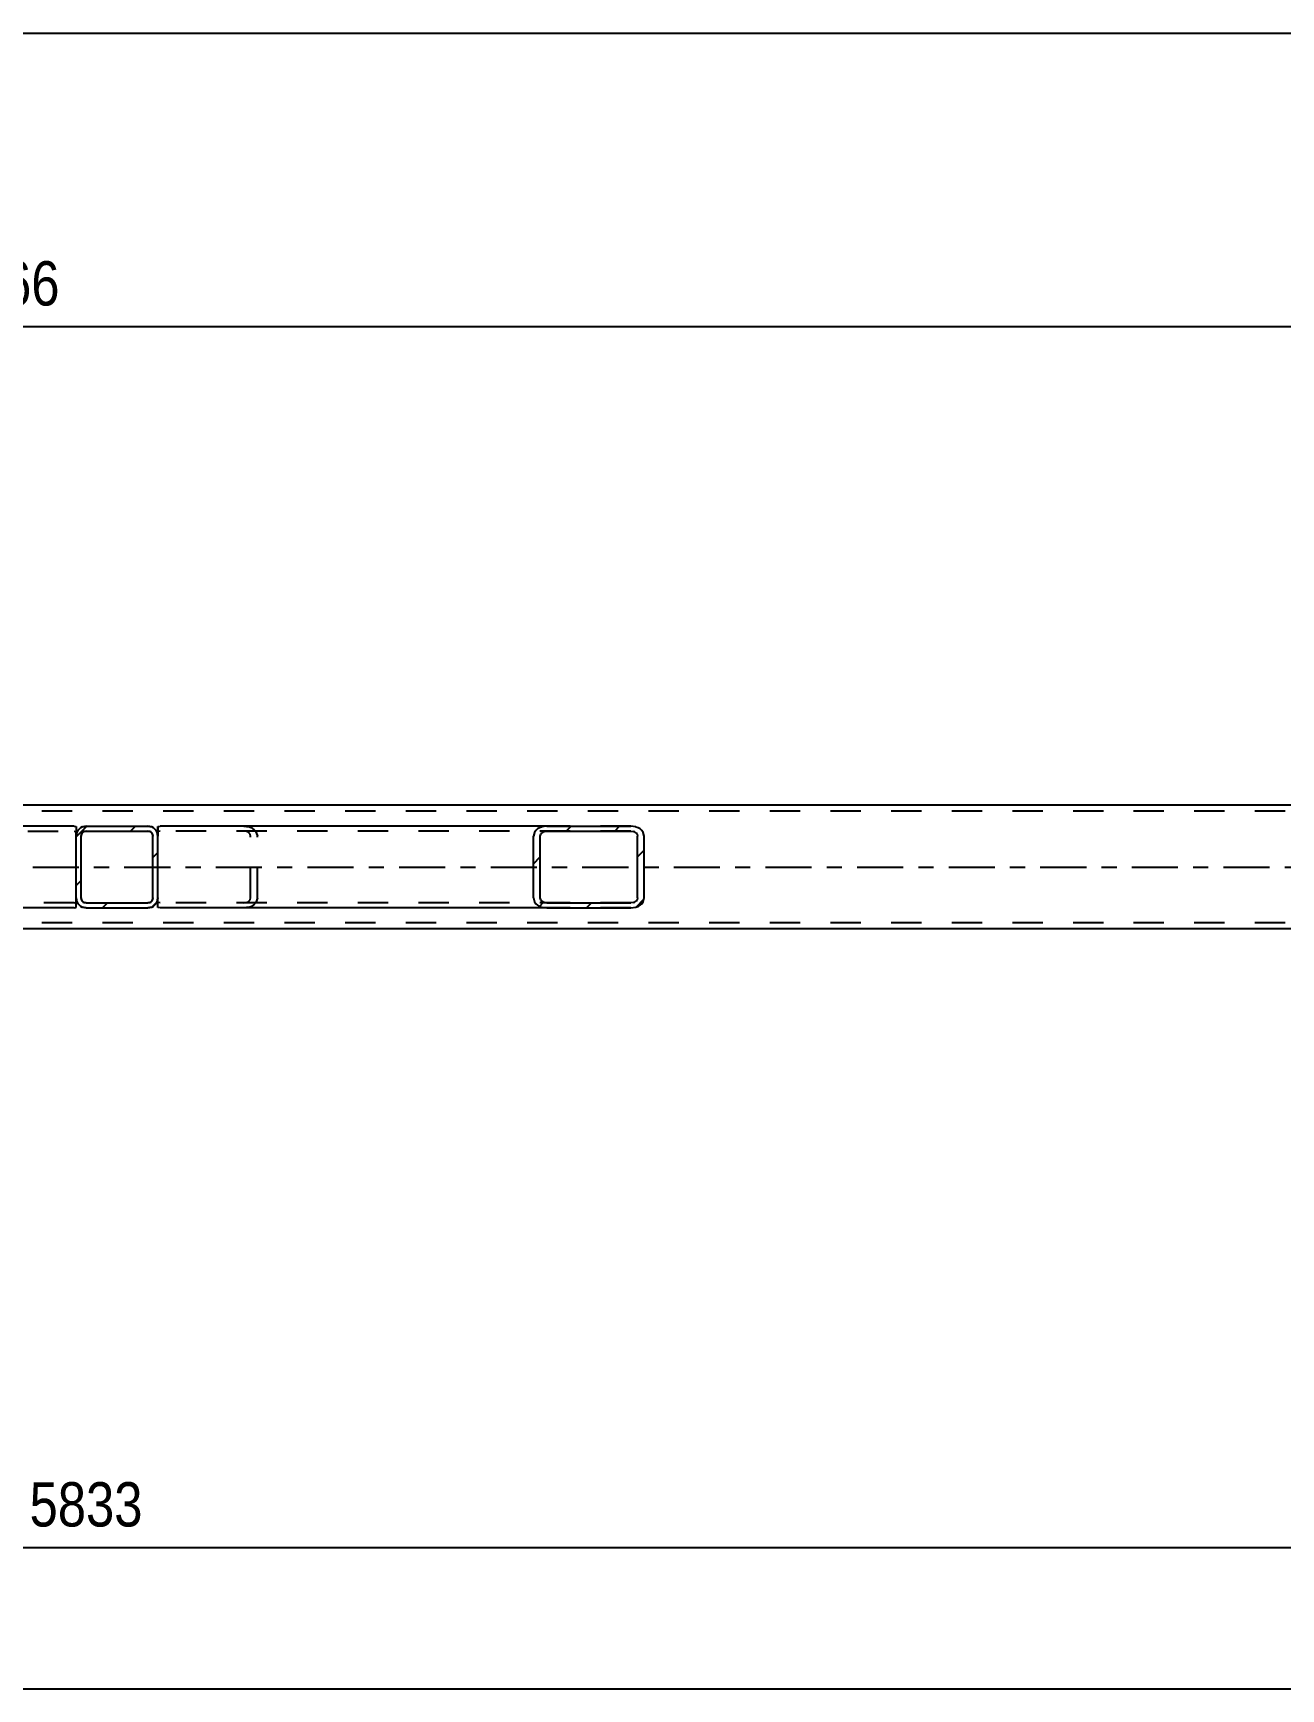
# Model space of a CAD drawing. Header units: millimetres. Extents: x -81 to 760, y -449 to 145.
# Drawn here: x 93.8 to 174.4, y -296 to -189 of the extents above; entities that cross this region are included whole.
import ezdxf

# ---------------------------------------------------------------- set-up
doc = ezdxf.new("R2010")
doc.units = ezdxf.units.MM
doc.linetypes.add('DXK_LINE_DOT2', pattern=[3.9198, 1.9599, -1.9599])
doc.linetypes.add('DXK_LINE_DOT3', pattern=[5.9187, 2.979, -0.9799, 0.9799, -0.9799])
doc.styles.add('Arial Narrow', font='ARIALN.TTF', dxfattribs={"height": 0.2})

# ---------------------------------------------------------------- blocks, each defined once
blk = doc.blocks.new('Part-122571161-1656 - 1376')
at = {"color": 7, "linetype": 'DXK_LINE_DOT2'}
for p, q in [((574.51, -239.26), (-36.46, -239.26)), ((574.51, -246.46), (-36.46, -246.46))]:
    blk.add_line(p, q, dxfattribs=at)
at = {"color": 2, "linetype": 'Continuous'}
for p, q in [((574.51, -238.86), (-31.66, -238.86)), ((574.51, -246.86), (-31.66, -246.86))]:
    blk.add_line(p, q, dxfattribs=at)
at = {"color": 7, "linetype": 'DXK_LINE_DOT3'}
blk.add_line((-36.46, -242.86), (574.51, -242.86), dxfattribs=at)
blk = doc.blocks.new('Part-122571161-1658 - 1376')
at = {"linetype": 'Continuous'}
h = blk.add_hatch(dxfattribs=at)
h.set_pattern_fill('', scale=0.7, style=0, pattern_type=0)
h.set_pattern_definition([(45, (71.7587, -245.4517), (-1.57154, 1.57154), [])])
h.paths.add_polyline_path([(71.43, -245.5), (71.76, -245.45), (72.04, -245.31), (72.23, -245.11), (72.29, -244.86), (72.29, -240.86), (72.23, -240.62), (72.04, -240.41), (71.76, -240.27), (71.43, -240.22), (66.01, -240.22), (65.68, -240.27), (65.39, -240.41), (65.21, -240.62), (65.14, -240.86), (65.14, -244.86), (65.21, -245.11), (65.39, -245.31), (65.68, -245.45), (66.01, -245.5)])
h.paths.add_polyline_path([(65.84, -245.16), (65.7, -245.09), (65.61, -244.98), (65.57, -244.86), (65.57, -240.86), (65.61, -240.74), (65.7, -240.63), (65.84, -240.56), (66.01, -240.54), (71.43, -240.54), (71.59, -240.56), (71.73, -240.63), (71.83, -240.74), (71.86, -240.86), (71.86, -244.86), (71.83, -244.98), (71.73, -245.09), (71.59, -245.16), (71.43, -245.18), (66.01, -245.18)])
at = {"color": 2, "linetype": 'Continuous'}
for p, q in [((65.21, -240.62), (65.14, -240.86)), ((66.01, -240.22), (65.68, -240.27)), ((65.84, -240.56), (66.01, -240.54)), ((66.01, -240.22), (71.43, -240.22)), ((66.01, -240.54), (71.43, -240.54)), ((96.43, -240.22), (71.43, -240.22)), ((71.76, -240.27), (71.43, -240.22)), ((71.43, -240.54), (71.59, -240.56)), ((72.29, -240.86), (72.23, -240.62)), ((96.43, -240.22), (96.56, -240.24)), ((96.56, -240.24), (96.56, -240.27)), ((96.56, -240.27), (96.56, -240.41)), ((96.56, -240.41), (96.56, -240.86)), ((65.14, -244.86), (65.14, -240.86)), ((65.57, -240.86), (65.61, -240.74)), ((65.57, -244.86), (65.57, -240.86)), ((71.83, -240.74), (71.86, -240.86)), ((71.86, -244.86), (71.86, -240.86)), ((72.29, -244.86), (72.29, -240.86)), ((65.14, -244.86), (65.21, -245.11)), ((65.61, -244.98), (65.57, -244.86)), ((71.86, -244.86), (71.83, -244.98)), ((72.23, -245.11), (72.29, -244.86)), ((96.56, -245.48), (96.56, -244.86)), ((65.68, -245.45), (66.01, -245.5)), ((66.01, -245.18), (65.84, -245.16)), ((66.01, -245.18), (71.43, -245.18)), ((66.01, -245.5), (71.43, -245.5)), ((71.59, -245.16), (71.43, -245.18)), ((71.43, -245.5), (71.76, -245.45)), ((96.43, -245.5), (71.43, -245.5)), ((96.43, -245.5), (96.56, -245.48))]:
    blk.add_line(p, q, dxfattribs=at)
at = {"color": 7, "linetype": 'DXK_LINE_DOT2'}
for p, q in [((71.43, -240.22), (66.01, -240.22)), ((66.01, -240.54), (96.43, -240.54)), ((90.14, -240.86), (90.21, -240.62)), ((90.68, -240.27), (91.01, -240.22)), ((91.01, -240.54), (90.84, -240.56)), ((96.43, -240.54), (96.56, -240.56)), ((96.56, -240.41), (96.56, -240.56)), ((96.56, -244.86), (96.56, -240.62)), ((90.14, -244.86), (90.14, -240.86)), ((90.61, -240.74), (90.57, -240.86)), ((90.57, -244.86), (90.57, -240.86)), ((90.21, -245.11), (90.14, -244.86)), ((90.57, -244.86), (90.61, -244.98)), ((96.43, -245.18), (66.01, -245.18)), ((71.43, -245.5), (66.01, -245.5)), ((91.01, -245.5), (90.68, -245.45)), ((90.84, -245.16), (91.01, -245.18)), ((96.43, -245.18), (96.56, -245.16))]:
    blk.add_line(p, q, dxfattribs=at)
at = {"color": 2, "linetype": 'Continuous'}
for centre, radius, start, end in [((65.88, -241.04), 0.792, 104.8339, 148.022), ((65.94, -240.95), 0.396, 104.8339, 148.022), ((71.49, -240.95), 0.396, 31.978, 75.1661), ((71.56, -241.04), 0.792, 31.978, 75.1661), ((65.94, -244.77), 0.396, 211.978, 255.1661), ((71.49, -244.77), 0.396, 284.8339, 328.022), ((65.88, -244.69), 0.792, 211.978, 255.1661), ((71.56, -244.69), 0.792, 284.8339, 328.022)]:
    blk.add_arc(centre, radius, start, end, dxfattribs=at)
at = {"color": 7, "linetype": 'DXK_LINE_DOT2'}
for centre, radius, start, end in [((90.88, -241.04), 0.792, 104.8339, 148.022), ((90.94, -240.95), 0.396, 104.8339, 148.022), ((90.94, -244.77), 0.396, 211.978, 255.1661), ((90.88, -244.69), 0.792, 211.978, 255.1661)]:
    blk.add_arc(centre, radius, start, end, dxfattribs=at)
blk = doc.blocks.new('Part-122571161-1675 - 1376')
at = {"linetype": 'Continuous'}
h = blk.add_hatch(dxfattribs=at)
h.set_pattern_fill('', scale=0.7, style=0, pattern_type=0)
h.set_pattern_definition([(45, (101.449, -245.4517), (-1.57154, 1.57154), [])])
h.paths.add_polyline_path([(101.2, -245.5), (101.45, -245.45), (101.66, -245.31), (101.8, -245.11), (101.84, -244.86), (101.84, -240.86), (101.8, -240.62), (101.66, -240.41), (101.45, -240.27), (101.2, -240.22), (97.2, -240.22), (96.96, -240.27), (96.75, -240.41), (96.61, -240.62), (96.56, -240.86), (96.56, -244.86), (96.61, -245.11), (96.75, -245.31), (96.96, -245.45), (97.2, -245.5)])
h.paths.add_polyline_path([(97.08, -245.16), (96.98, -245.09), (96.91, -244.98), (96.88, -244.86), (96.88, -240.86), (96.91, -240.74), (96.98, -240.63), (97.08, -240.56), (97.2, -240.54), (101.2, -240.54), (101.33, -240.56), (101.43, -240.63), (101.5, -240.74), (101.52, -240.86), (101.52, -244.86), (101.5, -244.98), (101.43, -245.09), (101.33, -245.16), (101.2, -245.18), (97.2, -245.18)])
at = {"color": 7, "linetype": 'DXK_LINE_DOT2'}
for p, q in [((96.56, -240.86), (96.61, -240.62)), ((96.96, -240.27), (97.2, -240.22)), ((97.2, -240.54), (97.08, -240.56)), ((97.2, -240.22), (101.2, -240.22)), ((97.2, -240.54), (101.2, -240.54)), ((101.2, -240.22), (101.45, -240.27)), ((101.33, -240.56), (101.2, -240.54)), ((101.8, -240.62), (101.84, -240.86)), ((96.56, -244.86), (96.56, -240.86)), ((96.91, -240.74), (96.88, -240.86)), ((96.88, -244.86), (96.88, -240.86)), ((101.52, -240.86), (101.5, -240.74)), ((101.52, -244.86), (101.52, -240.86)), ((101.84, -244.86), (101.84, -240.86)), ((96.61, -245.11), (96.56, -244.86)), ((96.88, -244.86), (96.91, -244.98)), ((101.5, -244.98), (101.52, -244.86)), ((101.84, -244.86), (101.8, -245.11)), ((97.2, -245.5), (96.96, -245.45)), ((97.08, -245.16), (97.2, -245.18)), ((97.2, -245.18), (101.2, -245.18)), ((97.2, -245.5), (101.2, -245.5)), ((101.2, -245.18), (101.33, -245.16)), ((101.45, -245.45), (101.2, -245.5))]:
    blk.add_line(p, q, dxfattribs=at)
at = {"color": 2, "linetype": 'Continuous'}
for p, q in [((96.61, -240.62), (96.56, -240.86)), ((97.2, -240.22), (96.96, -240.27)), ((97.08, -240.56), (97.2, -240.54)), ((97.2, -240.22), (101.2, -240.22)), ((97.2, -240.54), (101.2, -240.54)), ((101.45, -240.27), (101.2, -240.22)), ((101.2, -240.54), (101.33, -240.56)), ((101.84, -240.86), (101.8, -240.62)), ((96.56, -244.86), (96.56, -240.86)), ((96.88, -240.86), (96.91, -240.74)), ((96.88, -244.86), (96.88, -240.86)), ((101.5, -240.74), (101.52, -240.86)), ((101.52, -244.86), (101.52, -240.86)), ((101.84, -244.86), (101.84, -240.86)), ((96.56, -244.86), (96.61, -245.11)), ((96.91, -244.98), (96.88, -244.86)), ((101.52, -244.86), (101.5, -244.98)), ((101.8, -245.11), (101.84, -244.86)), ((96.96, -245.45), (97.2, -245.5)), ((97.2, -245.18), (97.08, -245.16)), ((97.2, -245.18), (101.2, -245.18)), ((97.2, -245.5), (101.2, -245.5)), ((101.33, -245.16), (101.2, -245.18)), ((101.2, -245.5), (101.45, -245.45))]:
    blk.add_line(p, q, dxfattribs=at)
at = {"color": 7, "linetype": 'DXK_LINE_DOT2'}
for centre, radius, start, end in [((97.2, -240.86), 0.64, 112.5, 157.5), ((97.2, -240.86), 0.32, 112.5, 157.5), ((101.2, -240.86), 0.32, 22.5, 67.5), ((101.2, -240.86), 0.64, 22.5, 67.5), ((97.2, -244.86), 0.32, 202.5, 247.5), ((101.2, -244.86), 0.32, 292.5, 337.5), ((97.2, -244.86), 0.64, 202.5, 247.5), ((101.2, -244.86), 0.64, 292.5, 337.5)]:
    blk.add_arc(centre, radius, start, end, dxfattribs=at)
at = {"color": 2, "linetype": 'Continuous'}
for centre, radius, start, end in [((97.2, -240.86), 0.64, 112.5, 157.5), ((97.2, -240.86), 0.32, 112.5, 157.5), ((101.2, -240.86), 0.32, 22.5, 67.5), ((101.2, -240.86), 0.64, 22.5, 67.5), ((97.2, -244.86), 0.32, 202.5, 247.5), ((101.2, -244.86), 0.32, 292.5, 337.5), ((97.2, -244.86), 0.64, 202.5, 247.5), ((101.2, -244.86), 0.64, 292.5, 337.5)]:
    blk.add_arc(centre, radius, start, end, dxfattribs=at)
blk = doc.blocks.new('Part-122571161-1678 - 1376')
at = {"linetype": 'Continuous'}
h = blk.add_hatch(dxfattribs=at)
h.set_pattern_fill('', scale=0.7, style=0, pattern_type=0)
h.set_pattern_definition([(45, (132.7331, -245.4517), (-1.57154, 1.57154), [])])
h.paths.add_polyline_path([(132.4, -245.5), (132.73, -245.45), (133.01, -245.31), (133.2, -245.11), (133.27, -244.86), (133.27, -240.86), (133.2, -240.62), (133.01, -240.41), (132.73, -240.27), (132.4, -240.22), (126.98, -240.22), (126.65, -240.27), (126.37, -240.41), (126.18, -240.62), (126.11, -240.86), (126.11, -244.86), (126.18, -245.11), (126.37, -245.31), (126.65, -245.45), (126.98, -245.5)])
h.paths.add_polyline_path([(126.82, -245.16), (126.67, -245.09), (126.58, -244.98), (126.55, -244.86), (126.55, -240.86), (126.58, -240.74), (126.67, -240.63), (126.82, -240.56), (126.98, -240.54), (132.4, -240.54), (132.57, -240.56), (132.71, -240.63), (132.8, -240.74), (132.83, -240.86), (132.83, -244.86), (132.8, -244.98), (132.71, -245.09), (132.57, -245.16), (132.4, -245.18), (126.98, -245.18)])
at = {"color": 2, "linetype": 'Continuous'}
for p, q in [((101.84, -240.24), (101.98, -240.22)), ((101.84, -240.24), (101.84, -240.86)), ((126.98, -240.22), (101.98, -240.22)), ((126.18, -240.62), (126.11, -240.86)), ((126.98, -240.22), (126.65, -240.27)), ((126.82, -240.56), (126.98, -240.54)), ((126.98, -240.22), (132.4, -240.22)), ((126.98, -240.54), (132.4, -240.54)), ((132.73, -240.27), (132.4, -240.22)), ((132.4, -240.54), (132.57, -240.56)), ((133.27, -240.86), (133.2, -240.62)), ((126.11, -244.86), (126.11, -240.86)), ((126.55, -240.86), (126.58, -240.74)), ((126.55, -244.86), (126.55, -240.86)), ((132.8, -240.74), (132.83, -240.86)), ((132.83, -244.86), (132.83, -240.86)), ((133.27, -244.86), (133.27, -240.86)), ((101.84, -245.45), (101.84, -244.86)), ((126.11, -244.86), (126.18, -245.11)), ((126.58, -244.98), (126.55, -244.86)), ((132.83, -244.86), (132.8, -244.98)), ((133.2, -245.11), (133.27, -244.86)), ((101.84, -245.48), (101.84, -245.45)), ((101.98, -245.5), (101.84, -245.48)), ((126.98, -245.5), (101.98, -245.5)), ((126.65, -245.45), (126.98, -245.5)), ((126.98, -245.18), (126.82, -245.16)), ((126.98, -245.18), (132.4, -245.18)), ((126.98, -245.5), (132.4, -245.5)), ((132.57, -245.16), (132.4, -245.18)), ((132.4, -245.5), (132.73, -245.45))]:
    blk.add_line(p, q, dxfattribs=at)
at = {"color": 7, "linetype": 'DXK_LINE_DOT2'}
for p, q in [((101.84, -240.56), (101.84, -240.24)), ((101.98, -240.54), (101.84, -240.56)), ((132.4, -240.54), (101.98, -240.54)), ((107.4, -240.22), (107.73, -240.27)), ((107.57, -240.56), (107.4, -240.54)), ((108.2, -240.62), (108.27, -240.86)), ((132.4, -240.22), (126.98, -240.22)), ((101.84, -245.31), (101.84, -240.86)), ((107.83, -240.86), (107.8, -240.74)), ((107.83, -244.86), (107.83, -240.86)), ((108.27, -244.86), (108.27, -240.86)), ((107.8, -244.98), (107.83, -244.86)), ((108.27, -244.86), (108.2, -245.11)), ((101.98, -245.18), (101.84, -245.16)), ((132.4, -245.18), (101.98, -245.18)), ((107.4, -245.18), (107.57, -245.16)), ((107.73, -245.45), (107.4, -245.5)), ((132.4, -245.5), (126.98, -245.5))]:
    blk.add_line(p, q, dxfattribs=at)
for centre, radius, start, end in [((107.46, -240.95), 0.396, 31.978, 75.1661), ((107.53, -241.04), 0.792, 31.978, 75.1661), ((107.46, -244.77), 0.396, 284.8339, 328.022), ((107.53, -244.69), 0.792, 284.8339, 328.022)]:
    blk.add_arc(centre, radius, start, end, dxfattribs=at)
at = {"color": 2, "linetype": 'Continuous'}
for centre, radius, start, end in [((126.85, -241.04), 0.792, 104.8339, 148.022), ((126.92, -240.95), 0.396, 104.8339, 148.022), ((132.47, -240.95), 0.396, 31.978, 75.1661), ((132.53, -241.04), 0.792, 31.978, 75.1661), ((126.92, -244.77), 0.396, 211.978, 255.1661), ((132.47, -244.77), 0.396, 284.8339, 328.022), ((126.85, -244.69), 0.792, 211.978, 255.1661), ((132.53, -244.69), 0.792, 284.8339, 328.022)]:
    blk.add_arc(centre, radius, start, end, dxfattribs=at)
blk = doc.blocks.new('StraightDimension-122571161-2090 - 1376')
at = {"color": 7, "linetype": 'Continuous'}
for p, q in [((-19.46, -247.86), (-19.46, -289.22)), ((213.87, -247.86), (213.87, -289.22)), ((-17.96, -286.22), (-20.96, -287.42)), ((212.37, -287.42), (215.37, -286.22)), ((-19.46, -286.82), (213.87, -286.82))]:
    blk.add_line(p, q, dxfattribs=at)
at = {"color": 0}
blk.add_wipeout([(101.46, -286.07), (101.46, -281.87), (92.95, -281.87), (92.95, -286.07)], dxfattribs=at)
at = {"color": 3, "style": 'Arial Narrow'}
blk.add_text('5833', height=2.863, dxfattribs=at).set_placement((93.55, -285.47))
blk = doc.blocks.new('StraightDimension-122571161-2040 - 1376')
at = {"color": 7, "linetype": 'Continuous'}
blk.add_line((-36.46, -188.98), (585.41, -188.98), dxfattribs=at)
blk = doc.blocks.new('StraightDimension-122571161-1773 - 1376')
at = {"color": 7, "linetype": 'Continuous'}
for p, q in [((203.17, -229.46), (203.17, -199.32)), ((-19.46, -226.75), (-19.46, -201.15)), ((-17.96, -207.33), (-20.96, -208.53)), ((201.67, -208.53), (204.67, -207.33)), ((-19.46, -207.93), (203.17, -207.93))]:
    blk.add_line(p, q, dxfattribs=at)
at = {"color": 0}
blk.add_wipeout([(96.11, -207.18), (96.11, -202.98), (87.59, -202.98), (87.59, -207.18)], dxfattribs=at)
at = {"color": 3, "style": 'Arial Narrow'}
blk.add_text('5566', height=2.863, dxfattribs=at).set_placement((88.19, -206.58))
at = {"color": 0, "linetype": 'Continuous'}
blk.add_wipeout([(202.57, -198.72), (198.37, -198.72), (198.37, -207.23), (202.57, -207.23)], dxfattribs=at)
at = {"color": 3, "linetype": 'Continuous', "style": 'Arial Narrow'}
blk.add_text('5991', height=2.863, rotation=90.0002, dxfattribs=at).set_placement((201.97, -206.63))
blk = doc.blocks.new('StraightDimension-122571161-2012 - 1376')
at = {"color": 7, "linetype": 'Continuous'}
blk.add_line((-37.46, -295.96), (586.41, -295.96), dxfattribs=at)

msp = doc.modelspace()

# ---------------------------------------------------------------- block references
for name in ['StraightDimension-122571161-2040 - 1376', 'Part-122571161-1656 - 1376', 'Part-122571161-1658 - 1376', 'Part-122571161-1675 - 1376', 'Part-122571161-1678 - 1376', 'StraightDimension-122571161-2090 - 1376']:
    msp.add_blockref(name, (0, 0))

# ---------------------------------------------------------------- next in the draw order: block references
for name in ['StraightDimension-122571161-1773 - 1376', 'StraightDimension-122571161-2012 - 1376']:
    msp.add_blockref(name, (0, 0))

doc.saveas('drawing.dxf')
